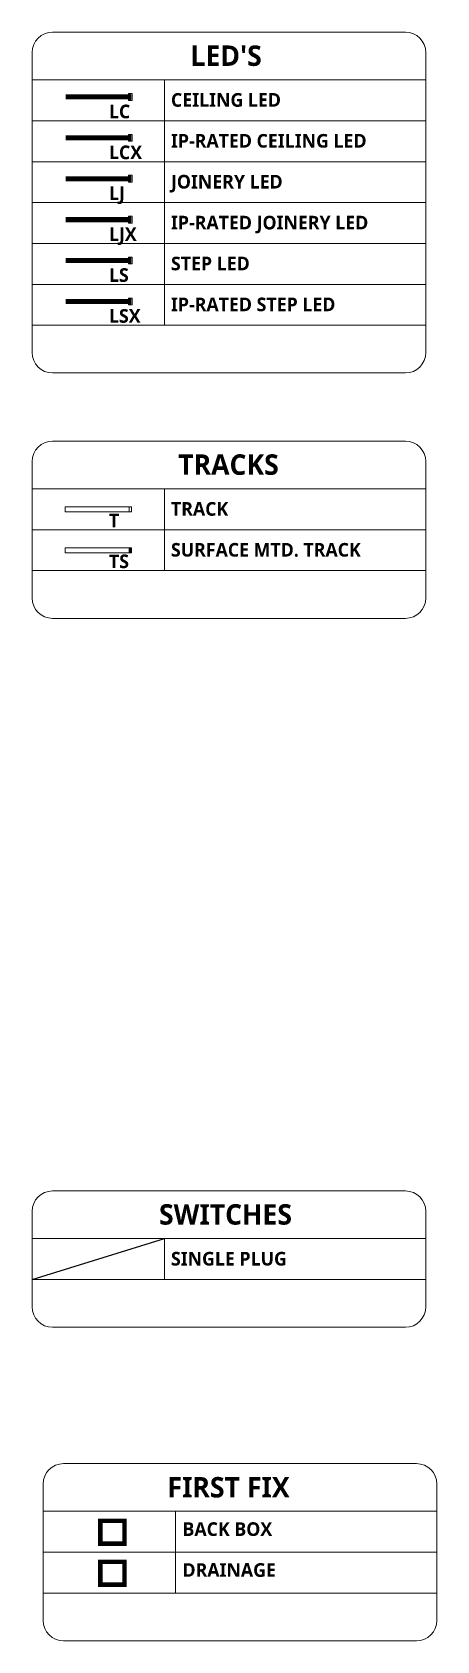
# Model space of a CAD drawing. Header units: millimetres. Extents: x 38267 to 100090, y -15201 to 6358.
# Drawn here: x 39054.1 to 39113.6, y -1314.6 to -1078.6 of the extents above; entities that cross this region are included whole.
import ezdxf

# ---------------------------------------------------------------- set-up
doc = ezdxf.new("R2010")
doc.units = ezdxf.units.MM
for name, pattern in [('ACAD_ISO02W100', [15, 12, -3]), ('Center 1_4_', [13.49375, 6.35, -2.38125, 2.38125, -2.38125]), ('DASHDOT', [25.4, 12.7, -6.35, 0, -6.35])]:
    doc.linetypes.add(name, pattern=pattern)
for name, color, linetype, lineweight in [('E-LUM-DIM', 7, 'Center 1_4_', 30), ('E-LUM-GFIT', 252, 'Continuous', 30), ('E-LUM-LED', 20, 'DASHDOT', 30), ('E-LUM-TRK', 31, 'Continuous', 30), ('P-BLOCK', 7, 'Continuous', 15)]:
    doc.layers.add(name, color=color, linetype=linetype, lineweight=lineweight)
doc.layers.add('E-LUM-FIRST FIX', color=1, linetype='Continuous')
doc.layers.add('LDS LIGHTING', color=20, linetype='Continuous')
doc.styles.add('1-1', font='Yu Gothic UI Semibold.ttf', dxfattribs={"height": 1.5})

# ---------------------------------------------------------------- blocks, each defined once
blk = doc.blocks.new('LC')
at = {"layer": 'E-LUM-LED', "lineweight": 0, "ltscale": 100}
for p, q in [((-0.35, 0.37), (-0.35, 0.5)), ((-0.35, 0.5), (0.15, 0.5)), ((0, 0.37), (-0.35, 0.37)), ((0, -0.37), (0, 0.37)), ((0.15, 0.5), (0.15, -0.5)), ((-0.35, -0.37), (-0.35, -0.5)), ((-0.35, -0.37), (0, -0.37)), ((-0.35, -0.5), (0.15, -0.5))]:
    blk.add_line(p, q, dxfattribs=at)
blk = doc.blocks.new('LJ')
at = {"layer": 'E-LUM-LED', "color": 3, "lineweight": 0, "ltscale": 100}
for p, q in [((-0.35, 0.37), (-0.35, 0.5)), ((-0.35, 0.5), (0.15, 0.5)), ((0, 0.37), (-0.35, 0.37)), ((0, -0.37), (0, 0.37)), ((0.15, 0.5), (0.15, -0.5)), ((-0.35, -0.37), (-0.35, -0.5)), ((-0.35, -0.37), (0, -0.37)), ((-0.35, -0.5), (0.15, -0.5))]:
    blk.add_line(p, q, dxfattribs=at)
blk = doc.blocks.new('LCX')
at = {"layer": 'E-LUM-LED', "lineweight": 0, "ltscale": 100}
for p, q in [((-0.35, 0.37), (-0.35, 0.5)), ((-0.35, 0.5), (0.15, 0.5)), ((0, 0.37), (-0.35, 0.37)), ((0, -0.37), (0, 0.37)), ((0.15, 0.5), (0.15, -0.5)), ((-0.35, -0.37), (-0.35, -0.5)), ((-0.35, -0.37), (0, -0.37)), ((-0.35, -0.5), (0.15, -0.5))]:
    blk.add_line(p, q, dxfattribs=at)
blk = doc.blocks.new('LJX')
at = {"layer": 'E-LUM-LED', "color": 3, "lineweight": 0, "ltscale": 100}
for p, q in [((-0.35, 0.37), (-0.35, 0.5)), ((-0.35, 0.5), (0.15, 0.5)), ((0, 0.37), (-0.35, 0.37)), ((0, -0.37), (0, 0.37)), ((0.15, 0.5), (0.15, -0.5)), ((-0.35, -0.37), (-0.35, -0.5)), ((-0.35, -0.37), (0, -0.37)), ((-0.35, -0.5), (0.15, -0.5))]:
    blk.add_line(p, q, dxfattribs=at)
blk = doc.blocks.new('LSX')
at = {"layer": 'E-LUM-LED', "color": 67, "lineweight": 0, "ltscale": 100, "true_color": 0x727430}
for p, q in [((-0.35, 0.37), (-0.35, 0.5)), ((-0.35, 0.5), (0.15, 0.5)), ((0, 0.37), (-0.35, 0.37)), ((0, -0.37), (0, 0.37)), ((0.15, 0.5), (0.15, -0.5)), ((-0.35, -0.37), (-0.35, -0.5)), ((-0.35, -0.37), (0, -0.37)), ((-0.35, -0.5), (0.15, -0.5))]:
    blk.add_line(p, q, dxfattribs=at)
blk = doc.blocks.new('LS')
at = {"layer": 'E-LUM-LED', "color": 67, "lineweight": 0, "ltscale": 100, "true_color": 0x727430}
for p, q in [((-0.35, 0.37), (-0.35, 0.5)), ((-0.35, 0.5), (0.15, 0.5)), ((0, 0.37), (-0.35, 0.37)), ((0, -0.37), (0, 0.37)), ((0.15, 0.5), (0.15, -0.5)), ((-0.35, -0.37), (-0.35, -0.5)), ((-0.35, -0.37), (0, -0.37)), ((-0.35, -0.5), (0.15, -0.5))]:
    blk.add_line(p, q, dxfattribs=at)
blk = doc.blocks.new('T')
at = {"layer": 'E-LUM-TRK', "linetype": 'ByBlock', "lineweight": 0, "ltscale": 10}
blk.add_lwpolyline([(0, 0.37), (0.35, 0.37), (0.35, -0.37), (0, -0.37)], close=True, dxfattribs=at)
blk = doc.blocks.new('TS')
at = {"layer": 'E-LUM-TRK', "linetype": 'ByBlock', "lineweight": 0, "ltscale": 10}
h = blk.add_hatch(color=256, dxfattribs=at)
h.dxf.hatch_style = 1
h.paths.add_polyline_path([(0.35, 0.37), (0, 0.37), (0, -0.37), (0.35, -0.37)])
blk.add_lwpolyline([(0, 0.37), (0.35, 0.37), (0.35, -0.37), (0, -0.37)], close=True, dxfattribs=at)

msp = doc.modelspace()

# ---------------------------------------------------------------- linework, layer by layer
msp.add_line((39054.11, -1261.58), (39073.56, -1255.58))
at = {"layer": 'E-LUM-FIRST FIX', "lineweight": 0, "ltscale": 10, "const_width": 0.661}
msp.add_lwpolyline([(39064.13, -1299.54), (39064.13, -1296.98), (39067.67, -1296.98), (39067.67, -1300.33), (39064.13, -1300.33)], close=True, dxfattribs=at)
at = {"layer": 'E-LUM-FIRST FIX', "color": 152, "lineweight": 0, "ltscale": 10, "true_color": 0x2776bb, "const_width": 0.661}
msp.add_lwpolyline([(39064.13, -1305.54), (39064.13, -1302.98), (39067.67, -1302.98), (39067.67, -1306.33), (39064.13, -1306.33)], close=True, dxfattribs=at)
at = {"layer": 'E-LUM-TRK', "linetype": 'ByBlock', "lineweight": 0, "ltscale": 10}
msp.add_line((39068.35, -1148.21), (39058.97, -1148.21), dxfattribs=at)
for points in [[(39058.97, -1148.21), (39068.35, -1148.21), (39068.35, -1148.95), (39058.97, -1148.95)], [(39058.97, -1154.21), (39068.35, -1154.21), (39068.35, -1154.95), (39058.97, -1154.95)]]:
    msp.add_lwpolyline(points, close=True, dxfattribs=at)
at = {"layer": 'LDS LIGHTING', "linetype": 'ByBlock', "lineweight": 0, "ltscale": 10, "const_width": 0.748}
for points in [[(39068.63, -1088.08), (39059.05, -1088.08)], [(39068.63, -1094.08), (39059.05, -1094.08)]]:
    msp.add_lwpolyline(points, dxfattribs=at)
at = {"layer": 'LDS LIGHTING', "color": 3, "linetype": 'ByBlock', "lineweight": 0, "ltscale": 10, "const_width": 0.748}
for points in [[(39068.63, -1100.08), (39059.05, -1100.08)], [(39068.63, -1106.08), (39059.05, -1106.08)]]:
    msp.add_lwpolyline(points, dxfattribs=at)
at = {"layer": 'LDS LIGHTING', "color": 67, "linetype": 'ByBlock', "lineweight": 0, "ltscale": 10, "true_color": 0x727430, "const_width": 0.748}
for points in [[(39068.63, -1112.08), (39059.05, -1112.08)], [(39068.63, -1118.08), (39059.05, -1118.08)]]:
    msp.add_lwpolyline(points, dxfattribs=at)
at = {"layer": 'P-BLOCK', "lineweight": 0}
for p, q in [((39108.93, -1078.58), (39057.11, -1078.58)), ((39108.93, -1138.58), (39057.11, -1138.58)), ((39108.93, -1248.58), (39057.11, -1248.58)), ((39110.55, -1288.58), (39058.73, -1288.58))]:
    msp.add_line(p, q, dxfattribs=at)
at = {"layer": 'P-BLOCK', "lineweight": 0, "transparency": 33554687}
for p, q in [((39054.11, -1081.58), (39054.11, -1125.58)), ((39111.93, -1081.58), (39111.93, -1125.58)), ((39054.11, -1141.58), (39054.11, -1161.58)), ((39111.93, -1141.58), (39111.93, -1161.58)), ((39054.11, -1251.58), (39054.11, -1265.58)), ((39111.93, -1251.58), (39111.93, -1265.58)), ((39055.73, -1291.58), (39055.73, -1311.58)), ((39113.55, -1291.58), (39113.55, -1311.58))]:
    msp.add_line(p, q, dxfattribs=at)
at = {"layer": 'P-BLOCK', "lineweight": 0, "ltscale": 100, "transparency": 33554687}
for p, q in [((39054.11, -1085.58), (39111.93, -1085.58)), ((39073.56, -1085.58), (39073.56, -1121.58)), ((39054.11, -1091.58), (39111.93, -1091.58)), ((39054.11, -1097.58), (39111.93, -1097.58)), ((39054.11, -1103.58), (39111.93, -1103.58)), ((39054.11, -1109.58), (39111.93, -1109.58)), ((39054.11, -1115.58), (39111.93, -1115.58)), ((39054.11, -1121.58), (39111.93, -1121.58)), ((39057.11, -1128.58), (39108.93, -1128.58)), ((39054.11, -1145.58), (39111.93, -1145.58)), ((39073.56, -1145.58), (39073.56, -1157.58)), ((39054.11, -1151.58), (39111.93, -1151.58)), ((39054.11, -1157.58), (39111.93, -1157.58)), ((39057.11, -1164.58), (39108.93, -1164.58)), ((39054.11, -1255.58), (39111.93, -1255.58)), ((39073.56, -1255.58), (39073.56, -1261.58)), ((39054.11, -1261.58), (39111.93, -1261.58)), ((39057.11, -1268.58), (39108.93, -1268.58)), ((39055.73, -1295.58), (39113.55, -1295.58)), ((39075.19, -1295.58), (39075.19, -1307.58)), ((39055.73, -1301.58), (39113.55, -1301.58)), ((39055.73, -1307.58), (39113.55, -1307.58)), ((39058.73, -1314.58), (39110.55, -1314.58))]:
    msp.add_line(p, q, dxfattribs=at)
at = {"layer": 'P-BLOCK', "lineweight": 0, "transparency": 33554687}
for centre, start, end in [((39057.11, -1081.58), 90, 180), ((39108.93, -1081.58), 0, 90), ((39057.11, -1125.58), 180, 270), ((39108.93, -1125.58), 270, 0), ((39057.11, -1141.58), 90, 180), ((39108.93, -1141.58), 0, 90), ((39057.11, -1161.58), 180, 270), ((39108.93, -1161.58), 270, 0), ((39057.11, -1251.58), 90, 180), ((39108.93, -1251.58), 0, 90), ((39057.11, -1265.58), 180, 270), ((39108.93, -1265.58), 270, 0), ((39058.73, -1291.58), 90, 180), ((39110.55, -1291.58), 0, 90), ((39058.73, -1311.58), 180, 270), ((39110.55, -1311.58), 270, 0)]:
    msp.add_arc(centre, 3, start, end, dxfattribs=at)

# ---------------------------------------------------------------- block references
at = {"layer": 'E-LUM-DIM', "lineweight": 0}
msp.add_blockref('LSX', (39068.63, -1118.08), dxfattribs=at)
at = {"layer": 'E-LUM-GFIT', "linetype": 'ACAD_ISO02W100', "lineweight": 0}
msp.add_blockref('LJ', (39068.63, -1100.08), dxfattribs=at)
at = {"layer": 'E-LUM-GFIT', "lineweight": 0}
msp.add_blockref('LS', (39068.63, -1112.08), dxfattribs=at)
at = {"layer": 'E-LUM-LED', "linetype": 'ACAD_ISO02W100', "lineweight": 0}
msp.add_blockref('LC', (39068.63, -1088.08), dxfattribs=at)
at = {"layer": 'E-LUM-LED', "lineweight": 0, "ltscale": 10}
msp.add_blockref('LCX', (39068.63, -1094.08), dxfattribs=at)
at = {"layer": 'E-LUM-LED', "lineweight": 0}
msp.add_blockref('LJX', (39068.63, -1106.08), dxfattribs=at)
at = {"layer": 'E-LUM-TRK', "linetype": 'ByBlock', "lineweight": 0}
for name, p in [('T', (39068.35, -1148.58)), ('TS', (39068.35, -1154.58))]:
    msp.add_blockref(name, p, dxfattribs=at)

# ---------------------------------------------------------------- texts
at = {"layer": 'E-LUM-LED', "color": 7, "lineweight": 0, "char_height": 2, "attachment_point": 1, "style": '1-1'}
for s, heights, insert in [('LC', [0], (39065.39, -1089.21)), ('{\\fYu Gothic UI Semibold|b1|i0|c128|p34;LC}X', [0], (39065.39, -1095.21)), ('{\\fYu Gothic UI Semibold|b1|i0|c128|p34;L}J', [2.14], (39065.39, -1101.21)), ('{\\fYu Gothic UI Semibold|b1|i0|c128|p34;L}JX', [2.03], (39065.39, -1107.21)), ('{\\fYu Gothic UI Semibold|b1|i0|c128|p34;L}S', [0], (39065.39, -1113.21)), ('{\\fYu Gothic UI Semibold|b1|i0|c128|p34;L}SX', [0], (39065.39, -1119.21)), ('T', [0], (39065.39, -1149.21)), ('TS', [0], (39065.39, -1155.21))]:
    msp.add_mtext_dynamic_manual_height_columns(s, width=41.1217, gutter_width=597.4, heights=heights, dxfattribs=dict(at, insert=insert))
at = {"layer": 'P-BLOCK', "color": 7, "lineweight": 0, "transparency": 33554687, "char_height": 3, "attachment_point": 1, "style": '1-1'}
for s, width, insert in [("{\\fYu Gothic UI Semibold|b1|i0|c128|p34; }LED'S", 30.813, (39076.34, -1080.53)), ('TRACKS', 30.813, (39075.56, -1140.52)), ('SWITCHES', 30.813, (39072.74, -1250.52)), ('FIRST FIX', 49.9563, (39073.98, -1290.55))]:
    msp.add_mtext_dynamic_manual_height_columns(s, width=width, gutter_width=597.4, heights=[0], dxfattribs=dict(at, insert=insert))
at = {"layer": 'P-BLOCK', "color": 7, "lineweight": 0, "char_height": 2, "attachment_point": 1, "style": '1-1'}
for s, width, insert in [('CEILING LED', 41.1217, (39074.5, -1087.52)), ('{\\fYu Gothic UI Semibold|b1|i0|c128|p34;IP-RATED }CEILING LED', 41.1217, (39074.5, -1093.52)), ('JOINERY LED', 41.1217, (39074.5, -1099.52)), ('IP-RATED JOINERY LED', 41.1217, (39074.5, -1105.52)), ('STEP LED', 41.1217, (39074.5, -1111.52)), ('IP-RATED STEP LED', 41.1217, (39074.5, -1117.52)), ('TRACK', 41.1217, (39074.5, -1147.52)), ('SURFACE MTD. {\\fYu Gothic UI Semibold|b1|i0|c128|p34;TRACK}', 41.1217, (39074.5, -1153.52)), ('{\\fYu Gothic UI Semibold|b1|i0|c128|p34;S}INGLE PLUG', 41.1217, (39074.5, -1257.52)), ('BACK BOX', 45.4219, (39076.19, -1297.19)), ('DRAINAGE', 45.4219, (39076.19, -1303.19))]:
    msp.add_mtext_dynamic_manual_height_columns(s, width=width, gutter_width=597.4, heights=[0], dxfattribs=dict(at, insert=insert))

doc.saveas('drawing.dxf')
